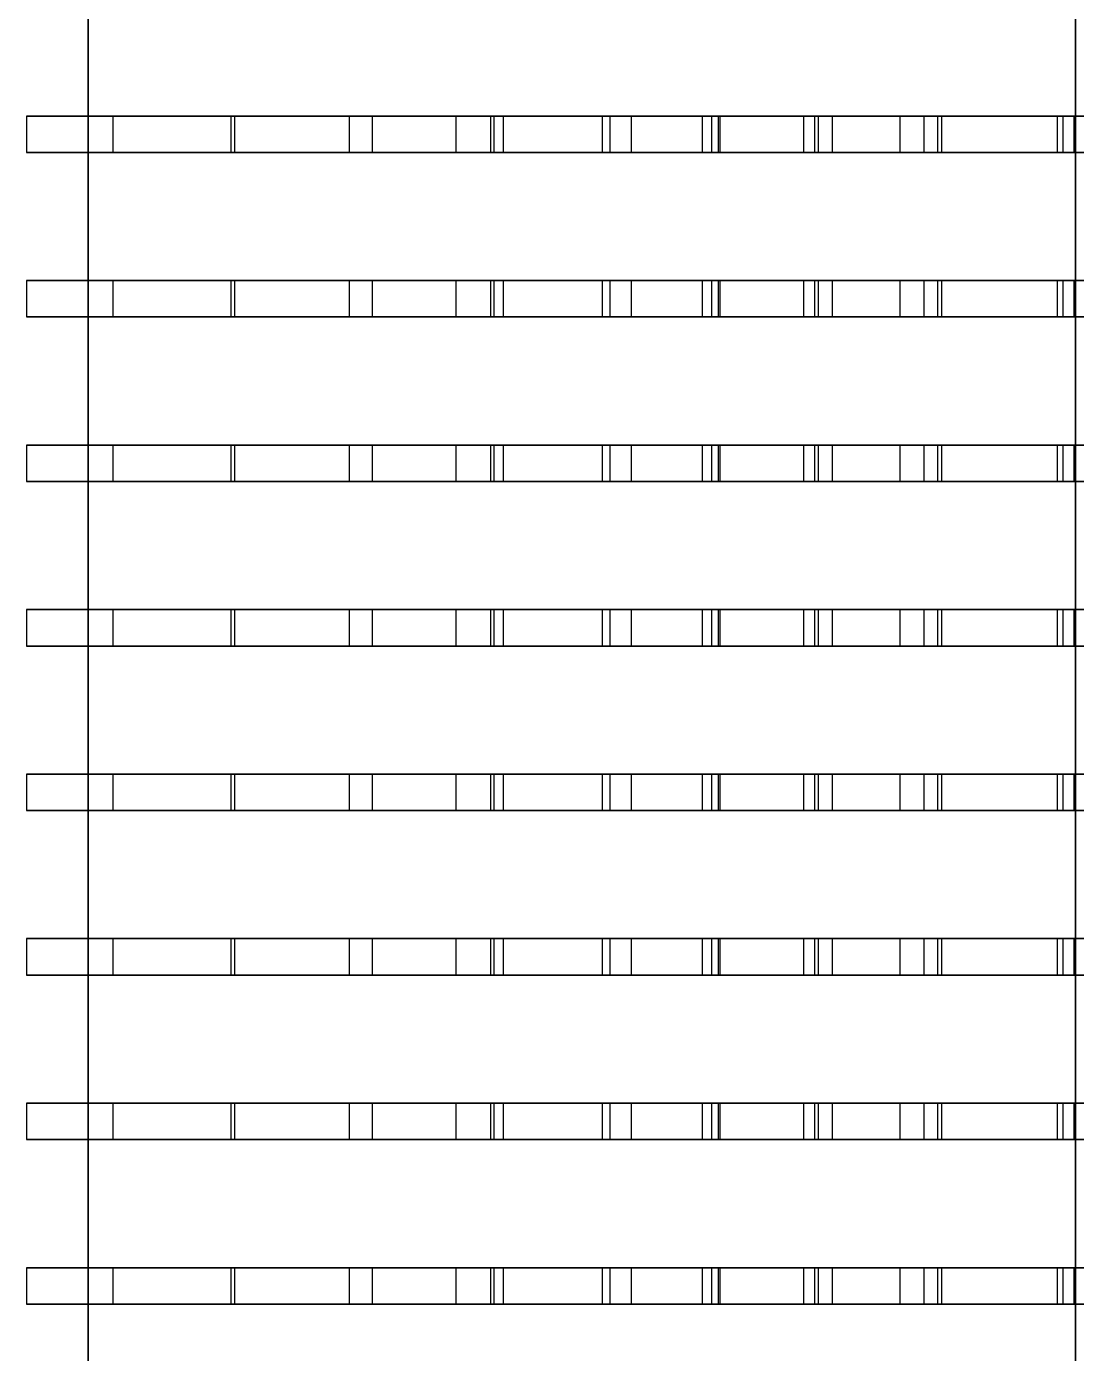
# Model space of a CAD drawing. Header units: inches. Extents: x -140 to 530, y -422 to 58.
# Drawn here: x -140.2 to -38.1, y -189 to -60 of the extents above; entities that cross this region are included whole.
import ezdxf

# ---------------------------------------------------------------- set-up
doc = ezdxf.new("R2010")
doc.units = ezdxf.units.IN
doc.header["$MEASUREMENT"] = 0
doc.layers.add('n1', color=9, linetype='CONTINUOUS')
doc.layers.add('RT1', color=7, linetype='CONTINUOUS')

msp = doc.modelspace()

# ---------------------------------------------------------------- linework, layer by layer
at = {"layer": 'n1'}
for points in [[(-38.25, 57.57), (-38.25, -422.43), (-134.25, -422.43), (-134.25, 57.57)], [(-134.25, -422.43, 96), (-134.25, 57.57, 96), (-134.25, 57.57), (-134.25, -422.43)], [(-38.25, -422.43, 114), (-38.25, 57.57, 114), (-134.25, 57.57, 114), (-134.25, -422.43, 114)], [(-134.25, 57.57, 18), (-134.25, -422.43, 18), (-134.25, -422.43, 114), (-134.25, 57.57, 114)], [(-38.25, 57.57, 96), (-38.25, -422.43, 96), (-38.25, -422.43), (-38.25, 57.57)], [(-38.25, -422.43, 18), (-38.25, 57.57, 18), (-38.25, 57.57, 114), (-38.25, -422.43, 114)]]:
    msp.add_3dface(points, dxfattribs=at)
at = {"layer": 'RT1'}
for points in [[(-140.25, -72.21, 118), (81.74, -72.21, 191.98), (81.74, -68.67, 191.98), (-140.25, -68.67, 118)], [(-140.25, -68.67, 118), (81.74, -68.67, 191.98), (82.2, -68.67, 190.59), (-139.79, -68.67, 116.62)], [(-134.25, -72.21, 114.04), (-134.25, -72.21, 120), (-134.25, -68.67, 120), (-134.25, -68.67, 114.04)], [(-134.25, -68.67, 114.04), (-134.25, -68.67, 120), (-132.79, -68.67, 120), (-132.79, -68.67, 114.04)], [(-134.21, -68.67, 114), (-38.35, -68.67, 114), (-38.35, -72.21, 114), (-134.21, -72.21, 114)], [(-134.21, -68.67, 114), (-134.21, -68.67, 115.46), (-38.35, -68.67, 115.46), (-38.35, -68.67, 114)], [(-131.85, -68.67, 120.8), (-120.34, -68.67, 115.37), (-120.96, -68.67, 114.05), (-132.47, -68.67, 119.48)], [(-131.85, -72.21, 120.8), (-120.34, -72.21, 115.37), (-120.34, -68.67, 115.37), (-131.85, -68.67, 120.8)], [(-120.04, -72.21, 114.94), (-108.84, -72.21, 128.47), (-108.84, -68.67, 128.47), (-120.04, -68.67, 114.94)], [(-120.04, -68.67, 114.94), (-108.84, -68.67, 128.47), (-107.72, -68.67, 127.54), (-118.92, -68.67, 114.01)], [(-106.64, -68.67, 129.2), (-95.1, -68.67, 114.92), (-96.24, -68.67, 114), (-107.78, -68.67, 128.28)], [(-106.64, -72.21, 129.2), (-95.1, -72.21, 114.92), (-95.1, -68.67, 114.92), (-106.64, -68.67, 129.2)], [(-98.5, -72.21, 131.94), (-38.37, -72.21, 131.94), (-38.37, -68.67, 131.94), (-98.5, -68.67, 131.94)], [(-98.5, -68.67, 131.94), (-38.37, -68.67, 131.94), (-38.37, -68.67, 130.48), (-98.5, -68.67, 130.48)], [(-94.8, -72.21, 114.76), (-84.23, -72.21, 131.94), (-84.23, -68.67, 131.94), (-94.8, -68.67, 114.76)], [(-94.8, -68.67, 114.76), (-84.23, -68.67, 131.94), (-82.99, -68.67, 131.17), (-93.56, -68.67, 114)], [(-93.87, -68.67, 132), (257.37, -68.67, 132), (257.37, -72.21, 132), (-93.87, -72.21, 132)], [(-93.87, -68.67, 132), (-93.87, -68.67, 133.46), (257.37, -68.67, 133.46), (257.37, -68.67, 132)], [(-83.54, -72.21, 133.15), (-74.5, -72.21, 139.96), (-74.5, -68.67, 139.96), (-83.54, -68.67, 133.15)], [(-83.54, -68.67, 133.15), (-74.5, -68.67, 139.96), (-73.62, -68.67, 138.8), (-82.67, -68.67, 131.99)], [(-81.44, -68.67, 131.96), (-73.62, -68.67, 114.6), (-74.94, -68.67, 114), (-82.77, -68.67, 131.36)], [(-81.44, -72.21, 131.96), (-73.62, -72.21, 114.6), (-73.62, -68.67, 114.6), (-81.44, -68.67, 131.96)], [(-72.84, -68.67, 140.46), (-63.6, -68.67, 133.14), (-64.51, -68.67, 132), (-73.75, -68.67, 139.32)], [(-73, -72.21, 114.62), (-64.67, -72.21, 131.96), (-64.67, -68.67, 131.96), (-73, -68.67, 114.62)], [(-73, -68.67, 114.62), (-64.67, -68.67, 131.96), (-63.35, -68.67, 131.33), (-71.69, -68.67, 113.99)], [(-72.84, -72.21, 140.46), (-63.6, -72.21, 133.14), (-63.6, -68.67, 133.14), (-72.84, -68.67, 140.46)], [(-63.27, -72.21, 132.74), (-55.29, -72.21, 146.32), (-55.29, -68.67, 146.32), (-63.27, -68.67, 132.74)], [(-63.27, -68.67, 132.74), (-55.29, -68.67, 146.32), (-54.03, -68.67, 145.58), (-62.02, -68.67, 132)], [(-61.91, -68.67, 131.96), (-51.64, -68.67, 114.75), (-52.89, -68.67, 114), (-63.16, -68.67, 131.21)], [(-61.91, -72.21, 131.96), (-51.64, -72.21, 114.75), (-51.64, -68.67, 114.75), (-61.91, -68.67, 131.96)], [(-52.98, -68.67, 147.08), (-39.99, -68.67, 132.99), (-41.06, -68.67, 132), (-54.05, -68.67, 146.09)], [(-52.98, -72.21, 147.08), (-39.99, -72.21, 132.99), (-39.99, -68.67, 132.99), (-52.98, -68.67, 147.08)], [(-51.29, -72.21, 114.9), (-39.44, -72.21, 129.91), (-39.44, -68.67, 129.91), (-51.29, -68.67, 114.9)], [(-51.29, -68.67, 114.9), (-39.44, -68.67, 129.91), (-38.3, -68.67, 129.01), (-50.15, -68.67, 114)], [(-38.31, -68.67, 114.04), (-39.77, -68.67, 114.04), (-39.77, -68.67, 133.42), (-38.31, -68.67, 133.42)], [(-38.31, -68.67, 114.04), (-38.31, -68.67, 133.42), (-38.31, -72.21, 133.42), (-38.31, -72.21, 114.04)], [(-140.25, -72.21, 118), (-139.79, -72.21, 116.62), (82.2, -72.21, 190.59), (81.74, -72.21, 191.98)], [(-134.25, -72.21, 114.04), (-132.79, -72.21, 114.04), (-132.79, -72.21, 120), (-134.25, -72.21, 120)], [(-134.21, -72.21, 114), (-38.35, -72.21, 114), (-38.35, -72.21, 115.46), (-134.21, -72.21, 115.46)], [(-131.85, -72.21, 120.8), (-132.47, -72.21, 119.48), (-120.96, -72.21, 114.05), (-120.34, -72.21, 115.37)], [(-120.04, -72.21, 114.94), (-118.92, -72.21, 114.01), (-107.72, -72.21, 127.54), (-108.84, -72.21, 128.47)], [(-106.64, -72.21, 129.2), (-107.78, -72.21, 128.28), (-96.24, -72.21, 114), (-95.1, -72.21, 114.92)], [(-98.5, -72.21, 131.94), (-98.5, -72.21, 130.48), (-38.37, -72.21, 130.48), (-38.37, -72.21, 131.94)], [(-94.8, -72.21, 114.76), (-93.56, -72.21, 114), (-82.99, -72.21, 131.17), (-84.23, -72.21, 131.94)], [(-93.87, -72.21, 132), (257.37, -72.21, 132), (257.37, -72.21, 133.46), (-93.87, -72.21, 133.46)], [(-83.54, -72.21, 133.15), (-82.67, -72.21, 131.99), (-73.62, -72.21, 138.8), (-74.5, -72.21, 139.96)], [(-81.44, -72.21, 131.96), (-82.77, -72.21, 131.36), (-74.94, -72.21, 114), (-73.62, -72.21, 114.6)], [(-72.84, -72.21, 140.46), (-73.75, -72.21, 139.32), (-64.51, -72.21, 132), (-63.6, -72.21, 133.14)], [(-73, -72.21, 114.62), (-71.69, -72.21, 113.99), (-63.35, -72.21, 131.33), (-64.67, -72.21, 131.96)], [(-63.27, -72.21, 132.74), (-62.02, -72.21, 132), (-54.03, -72.21, 145.58), (-55.29, -72.21, 146.32)], [(-61.91, -72.21, 131.96), (-63.16, -72.21, 131.21), (-52.89, -72.21, 114), (-51.64, -72.21, 114.75)], [(-52.98, -72.21, 147.08), (-54.05, -72.21, 146.09), (-41.06, -72.21, 132), (-39.99, -72.21, 132.99)], [(-51.29, -72.21, 114.9), (-50.15, -72.21, 114), (-38.3, -72.21, 129.01), (-39.44, -72.21, 129.91)], [(-38.31, -72.21, 114.04), (-38.31, -72.21, 133.42), (-39.77, -72.21, 133.42), (-39.77, -72.21, 114.04)], [(-140.25, -88.21, 118), (81.74, -88.21, 191.98), (81.74, -84.67, 191.98), (-140.25, -84.67, 118)], [(-140.25, -84.67, 118), (81.74, -84.67, 191.98), (82.2, -84.67, 190.59), (-139.79, -84.67, 116.62)], [(-134.25, -88.21, 114.04), (-134.25, -88.21, 120), (-134.25, -84.67, 120), (-134.25, -84.67, 114.04)], [(-134.25, -84.67, 114.04), (-134.25, -84.67, 120), (-132.79, -84.67, 120), (-132.79, -84.67, 114.04)], [(-134.21, -84.67, 114), (-38.35, -84.67, 114), (-38.35, -88.21, 114), (-134.21, -88.21, 114)], [(-134.21, -84.67, 114), (-134.21, -84.67, 115.46), (-38.35, -84.67, 115.46), (-38.35, -84.67, 114)], [(-131.85, -84.67, 120.8), (-120.34, -84.67, 115.37), (-120.96, -84.67, 114.05), (-132.47, -84.67, 119.48)], [(-131.85, -88.21, 120.8), (-120.34, -88.21, 115.37), (-120.34, -84.67, 115.37), (-131.85, -84.67, 120.8)], [(-120.04, -88.21, 114.94), (-108.84, -88.21, 128.47), (-108.84, -84.67, 128.47), (-120.04, -84.67, 114.94)], [(-120.04, -84.67, 114.94), (-108.84, -84.67, 128.47), (-107.72, -84.67, 127.54), (-118.92, -84.67, 114.01)], [(-106.64, -84.67, 129.2), (-95.1, -84.67, 114.92), (-96.24, -84.67, 114), (-107.78, -84.67, 128.28)], [(-106.64, -88.21, 129.2), (-95.1, -88.21, 114.92), (-95.1, -84.67, 114.92), (-106.64, -84.67, 129.2)], [(-98.5, -88.21, 131.94), (-38.37, -88.21, 131.94), (-38.37, -84.67, 131.94), (-98.5, -84.67, 131.94)], [(-98.5, -84.67, 131.94), (-38.37, -84.67, 131.94), (-38.37, -84.67, 130.48), (-98.5, -84.67, 130.48)], [(-94.8, -88.21, 114.76), (-84.23, -88.21, 131.94), (-84.23, -84.67, 131.94), (-94.8, -84.67, 114.76)], [(-94.8, -84.67, 114.76), (-84.23, -84.67, 131.94), (-82.99, -84.67, 131.17), (-93.56, -84.67, 114)], [(-93.87, -84.67, 132), (257.37, -84.67, 132), (257.37, -88.21, 132), (-93.87, -88.21, 132)], [(-93.87, -84.67, 132), (-93.87, -84.67, 133.46), (257.37, -84.67, 133.46), (257.37, -84.67, 132)], [(-83.54, -88.21, 133.15), (-74.5, -88.21, 139.96), (-74.5, -84.67, 139.96), (-83.54, -84.67, 133.15)], [(-83.54, -84.67, 133.15), (-74.5, -84.67, 139.96), (-73.62, -84.67, 138.8), (-82.67, -84.67, 131.99)], [(-81.44, -84.67, 131.96), (-73.62, -84.67, 114.6), (-74.94, -84.67, 114), (-82.77, -84.67, 131.36)], [(-81.44, -88.21, 131.96), (-73.62, -88.21, 114.6), (-73.62, -84.67, 114.6), (-81.44, -84.67, 131.96)], [(-72.84, -84.67, 140.46), (-63.6, -84.67, 133.14), (-64.51, -84.67, 132), (-73.75, -84.67, 139.32)], [(-73, -88.21, 114.62), (-64.67, -88.21, 131.96), (-64.67, -84.67, 131.96), (-73, -84.67, 114.62)], [(-73, -84.67, 114.62), (-64.67, -84.67, 131.96), (-63.35, -84.67, 131.33), (-71.69, -84.67, 113.99)], [(-72.84, -88.21, 140.46), (-63.6, -88.21, 133.14), (-63.6, -84.67, 133.14), (-72.84, -84.67, 140.46)], [(-63.27, -88.21, 132.74), (-55.29, -88.21, 146.32), (-55.29, -84.67, 146.32), (-63.27, -84.67, 132.74)], [(-63.27, -84.67, 132.74), (-55.29, -84.67, 146.32), (-54.03, -84.67, 145.58), (-62.02, -84.67, 132)], [(-61.91, -84.67, 131.96), (-51.64, -84.67, 114.75), (-52.89, -84.67, 114), (-63.16, -84.67, 131.21)], [(-61.91, -88.21, 131.96), (-51.64, -88.21, 114.75), (-51.64, -84.67, 114.75), (-61.91, -84.67, 131.96)], [(-52.98, -84.67, 147.08), (-39.99, -84.67, 132.99), (-41.06, -84.67, 132), (-54.05, -84.67, 146.09)], [(-52.98, -88.21, 147.08), (-39.99, -88.21, 132.99), (-39.99, -84.67, 132.99), (-52.98, -84.67, 147.08)], [(-51.29, -88.21, 114.9), (-39.44, -88.21, 129.91), (-39.44, -84.67, 129.91), (-51.29, -84.67, 114.9)], [(-51.29, -84.67, 114.9), (-39.44, -84.67, 129.91), (-38.3, -84.67, 129.01), (-50.15, -84.67, 114)], [(-38.31, -84.67, 114.04), (-39.77, -84.67, 114.04), (-39.77, -84.67, 133.42), (-38.31, -84.67, 133.42)], [(-38.31, -84.67, 114.04), (-38.31, -84.67, 133.42), (-38.31, -88.21, 133.42), (-38.31, -88.21, 114.04)], [(-140.25, -88.21, 118), (-139.79, -88.21, 116.62), (82.2, -88.21, 190.59), (81.74, -88.21, 191.98)], [(-134.25, -88.21, 114.04), (-132.79, -88.21, 114.04), (-132.79, -88.21, 120), (-134.25, -88.21, 120)], [(-134.21, -88.21, 114), (-38.35, -88.21, 114), (-38.35, -88.21, 115.46), (-134.21, -88.21, 115.46)], [(-131.85, -88.21, 120.8), (-132.47, -88.21, 119.48), (-120.96, -88.21, 114.05), (-120.34, -88.21, 115.37)], [(-120.04, -88.21, 114.94), (-118.92, -88.21, 114.01), (-107.72, -88.21, 127.54), (-108.84, -88.21, 128.47)], [(-106.64, -88.21, 129.2), (-107.78, -88.21, 128.28), (-96.24, -88.21, 114), (-95.1, -88.21, 114.92)], [(-98.5, -88.21, 131.94), (-98.5, -88.21, 130.48), (-38.37, -88.21, 130.48), (-38.37, -88.21, 131.94)], [(-94.8, -88.21, 114.76), (-93.56, -88.21, 114), (-82.99, -88.21, 131.17), (-84.23, -88.21, 131.94)], [(-93.87, -88.21, 132), (257.37, -88.21, 132), (257.37, -88.21, 133.46), (-93.87, -88.21, 133.46)], [(-83.54, -88.21, 133.15), (-82.67, -88.21, 131.99), (-73.62, -88.21, 138.8), (-74.5, -88.21, 139.96)], [(-81.44, -88.21, 131.96), (-82.77, -88.21, 131.36), (-74.94, -88.21, 114), (-73.62, -88.21, 114.6)], [(-72.84, -88.21, 140.46), (-73.75, -88.21, 139.32), (-64.51, -88.21, 132), (-63.6, -88.21, 133.14)], [(-73, -88.21, 114.62), (-71.69, -88.21, 113.99), (-63.35, -88.21, 131.33), (-64.67, -88.21, 131.96)], [(-63.27, -88.21, 132.74), (-62.02, -88.21, 132), (-54.03, -88.21, 145.58), (-55.29, -88.21, 146.32)], [(-61.91, -88.21, 131.96), (-63.16, -88.21, 131.21), (-52.89, -88.21, 114), (-51.64, -88.21, 114.75)], [(-52.98, -88.21, 147.08), (-54.05, -88.21, 146.09), (-41.06, -88.21, 132), (-39.99, -88.21, 132.99)], [(-51.29, -88.21, 114.9), (-50.15, -88.21, 114), (-38.3, -88.21, 129.01), (-39.44, -88.21, 129.91)], [(-38.31, -88.21, 114.04), (-38.31, -88.21, 133.42), (-39.77, -88.21, 133.42), (-39.77, -88.21, 114.04)], [(-140.25, -104.21, 118), (81.74, -104.21, 191.98), (81.74, -100.67, 191.98), (-140.25, -100.67, 118)], [(-140.25, -100.67, 118), (81.74, -100.67, 191.98), (82.2, -100.67, 190.59), (-139.79, -100.67, 116.62)], [(-134.25, -104.21, 114.04), (-134.25, -104.21, 120), (-134.25, -100.67, 120), (-134.25, -100.67, 114.04)], [(-134.25, -100.67, 114.04), (-134.25, -100.67, 120), (-132.79, -100.67, 120), (-132.79, -100.67, 114.04)], [(-134.21, -100.67, 114), (-38.35, -100.67, 114), (-38.35, -104.21, 114), (-134.21, -104.21, 114)], [(-134.21, -100.67, 114), (-134.21, -100.67, 115.46), (-38.35, -100.67, 115.46), (-38.35, -100.67, 114)], [(-131.85, -100.67, 120.8), (-120.34, -100.67, 115.37), (-120.96, -100.67, 114.05), (-132.47, -100.67, 119.48)], [(-131.85, -104.21, 120.8), (-120.34, -104.21, 115.37), (-120.34, -100.67, 115.37), (-131.85, -100.67, 120.8)], [(-120.04, -104.21, 114.94), (-108.84, -104.21, 128.47), (-108.84, -100.67, 128.47), (-120.04, -100.67, 114.94)], [(-120.04, -100.67, 114.94), (-108.84, -100.67, 128.47), (-107.72, -100.67, 127.54), (-118.92, -100.67, 114.01)], [(-106.64, -100.67, 129.2), (-95.1, -100.67, 114.92), (-96.24, -100.67, 114), (-107.78, -100.67, 128.28)], [(-106.64, -104.21, 129.2), (-95.1, -104.21, 114.92), (-95.1, -100.67, 114.92), (-106.64, -100.67, 129.2)], [(-98.5, -104.21, 131.94), (-38.37, -104.21, 131.94), (-38.37, -100.67, 131.94), (-98.5, -100.67, 131.94)], [(-98.5, -100.67, 131.94), (-38.37, -100.67, 131.94), (-38.37, -100.67, 130.48), (-98.5, -100.67, 130.48)], [(-94.8, -104.21, 114.76), (-84.23, -104.21, 131.94), (-84.23, -100.67, 131.94), (-94.8, -100.67, 114.76)], [(-94.8, -100.67, 114.76), (-84.23, -100.67, 131.94), (-82.99, -100.67, 131.17), (-93.56, -100.67, 114)], [(-93.87, -100.67, 132), (257.37, -100.67, 132), (257.37, -104.21, 132), (-93.87, -104.21, 132)], [(-93.87, -100.67, 132), (-93.87, -100.67, 133.46), (257.37, -100.67, 133.46), (257.37, -100.67, 132)], [(-83.54, -104.21, 133.15), (-74.5, -104.21, 139.96), (-74.5, -100.67, 139.96), (-83.54, -100.67, 133.15)], [(-83.54, -100.67, 133.15), (-74.5, -100.67, 139.96), (-73.62, -100.67, 138.8), (-82.67, -100.67, 131.99)], [(-81.44, -100.67, 131.96), (-73.62, -100.67, 114.6), (-74.94, -100.67, 114), (-82.77, -100.67, 131.36)], [(-81.44, -104.21, 131.96), (-73.62, -104.21, 114.6), (-73.62, -100.67, 114.6), (-81.44, -100.67, 131.96)], [(-72.84, -100.67, 140.46), (-63.6, -100.67, 133.14), (-64.51, -100.67, 132), (-73.75, -100.67, 139.32)], [(-73, -104.21, 114.62), (-64.67, -104.21, 131.96), (-64.67, -100.67, 131.96), (-73, -100.67, 114.62)], [(-73, -100.67, 114.62), (-64.67, -100.67, 131.96), (-63.35, -100.67, 131.33), (-71.69, -100.67, 113.99)], [(-72.84, -104.21, 140.46), (-63.6, -104.21, 133.14), (-63.6, -100.67, 133.14), (-72.84, -100.67, 140.46)], [(-63.27, -104.21, 132.74), (-55.29, -104.21, 146.32), (-55.29, -100.67, 146.32), (-63.27, -100.67, 132.74)], [(-63.27, -100.67, 132.74), (-55.29, -100.67, 146.32), (-54.03, -100.67, 145.58), (-62.02, -100.67, 132)], [(-61.91, -100.67, 131.96), (-51.64, -100.67, 114.75), (-52.89, -100.67, 114), (-63.16, -100.67, 131.21)], [(-61.91, -104.21, 131.96), (-51.64, -104.21, 114.75), (-51.64, -100.67, 114.75), (-61.91, -100.67, 131.96)], [(-52.98, -100.67, 147.08), (-39.99, -100.67, 132.99), (-41.06, -100.67, 132), (-54.05, -100.67, 146.09)], [(-52.98, -104.21, 147.08), (-39.99, -104.21, 132.99), (-39.99, -100.67, 132.99), (-52.98, -100.67, 147.08)], [(-51.29, -104.21, 114.9), (-39.44, -104.21, 129.91), (-39.44, -100.67, 129.91), (-51.29, -100.67, 114.9)], [(-51.29, -100.67, 114.9), (-39.44, -100.67, 129.91), (-38.3, -100.67, 129.01), (-50.15, -100.67, 114)], [(-38.31, -100.67, 114.04), (-39.77, -100.67, 114.04), (-39.77, -100.67, 133.42), (-38.31, -100.67, 133.42)], [(-38.31, -100.67, 114.04), (-38.31, -100.67, 133.42), (-38.31, -104.21, 133.42), (-38.31, -104.21, 114.04)], [(-140.25, -104.21, 118), (-139.79, -104.21, 116.62), (82.2, -104.21, 190.59), (81.74, -104.21, 191.98)], [(-134.25, -104.21, 114.04), (-132.79, -104.21, 114.04), (-132.79, -104.21, 120), (-134.25, -104.21, 120)], [(-134.21, -104.21, 114), (-38.35, -104.21, 114), (-38.35, -104.21, 115.46), (-134.21, -104.21, 115.46)], [(-131.85, -104.21, 120.8), (-132.47, -104.21, 119.48), (-120.96, -104.21, 114.05), (-120.34, -104.21, 115.37)], [(-120.04, -104.21, 114.94), (-118.92, -104.21, 114.01), (-107.72, -104.21, 127.54), (-108.84, -104.21, 128.47)], [(-106.64, -104.21, 129.2), (-107.78, -104.21, 128.28), (-96.24, -104.21, 114), (-95.1, -104.21, 114.92)], [(-98.5, -104.21, 131.94), (-98.5, -104.21, 130.48), (-38.37, -104.21, 130.48), (-38.37, -104.21, 131.94)], [(-94.8, -104.21, 114.76), (-93.56, -104.21, 114), (-82.99, -104.21, 131.17), (-84.23, -104.21, 131.94)], [(-93.87, -104.21, 132), (257.37, -104.21, 132), (257.37, -104.21, 133.46), (-93.87, -104.21, 133.46)], [(-83.54, -104.21, 133.15), (-82.67, -104.21, 131.99), (-73.62, -104.21, 138.8), (-74.5, -104.21, 139.96)], [(-81.44, -104.21, 131.96), (-82.77, -104.21, 131.36), (-74.94, -104.21, 114), (-73.62, -104.21, 114.6)], [(-72.84, -104.21, 140.46), (-73.75, -104.21, 139.32), (-64.51, -104.21, 132), (-63.6, -104.21, 133.14)], [(-73, -104.21, 114.62), (-71.69, -104.21, 113.99), (-63.35, -104.21, 131.33), (-64.67, -104.21, 131.96)], [(-63.27, -104.21, 132.74), (-62.02, -104.21, 132), (-54.03, -104.21, 145.58), (-55.29, -104.21, 146.32)], [(-61.91, -104.21, 131.96), (-63.16, -104.21, 131.21), (-52.89, -104.21, 114), (-51.64, -104.21, 114.75)], [(-52.98, -104.21, 147.08), (-54.05, -104.21, 146.09), (-41.06, -104.21, 132), (-39.99, -104.21, 132.99)], [(-51.29, -104.21, 114.9), (-50.15, -104.21, 114), (-38.3, -104.21, 129.01), (-39.44, -104.21, 129.91)], [(-38.31, -104.21, 114.04), (-38.31, -104.21, 133.42), (-39.77, -104.21, 133.42), (-39.77, -104.21, 114.04)], [(-140.25, -120.21, 118), (81.74, -120.21, 191.98), (81.74, -116.67, 191.98), (-140.25, -116.67, 118)], [(-140.25, -116.67, 118), (81.74, -116.67, 191.98), (82.2, -116.67, 190.59), (-139.79, -116.67, 116.62)], [(-134.25, -120.21, 114.04), (-134.25, -120.21, 120), (-134.25, -116.67, 120), (-134.25, -116.67, 114.04)], [(-134.25, -116.67, 114.04), (-134.25, -116.67, 120), (-132.79, -116.67, 120), (-132.79, -116.67, 114.04)], [(-134.21, -116.67, 114), (-38.35, -116.67, 114), (-38.35, -120.21, 114), (-134.21, -120.21, 114)], [(-134.21, -116.67, 114), (-134.21, -116.67, 115.46), (-38.35, -116.67, 115.46), (-38.35, -116.67, 114)], [(-131.85, -116.67, 120.8), (-120.34, -116.67, 115.37), (-120.96, -116.67, 114.05), (-132.47, -116.67, 119.48)], [(-131.85, -120.21, 120.8), (-120.34, -120.21, 115.37), (-120.34, -116.67, 115.37), (-131.85, -116.67, 120.8)], [(-120.04, -120.21, 114.94), (-108.84, -120.21, 128.47), (-108.84, -116.67, 128.47), (-120.04, -116.67, 114.94)], [(-120.04, -116.67, 114.94), (-108.84, -116.67, 128.47), (-107.72, -116.67, 127.54), (-118.92, -116.67, 114.01)], [(-106.64, -116.67, 129.2), (-95.1, -116.67, 114.92), (-96.24, -116.67, 114), (-107.78, -116.67, 128.28)], [(-106.64, -120.21, 129.2), (-95.1, -120.21, 114.92), (-95.1, -116.67, 114.92), (-106.64, -116.67, 129.2)], [(-98.5, -120.21, 131.94), (-38.37, -120.21, 131.94), (-38.37, -116.67, 131.94), (-98.5, -116.67, 131.94)], [(-98.5, -116.67, 131.94), (-38.37, -116.67, 131.94), (-38.37, -116.67, 130.48), (-98.5, -116.67, 130.48)], [(-94.8, -120.21, 114.76), (-84.23, -120.21, 131.94), (-84.23, -116.67, 131.94), (-94.8, -116.67, 114.76)], [(-94.8, -116.67, 114.76), (-84.23, -116.67, 131.94), (-82.99, -116.67, 131.17), (-93.56, -116.67, 114)], [(-93.87, -116.67, 132), (257.37, -116.67, 132), (257.37, -120.21, 132), (-93.87, -120.21, 132)], [(-93.87, -116.67, 132), (-93.87, -116.67, 133.46), (257.37, -116.67, 133.46), (257.37, -116.67, 132)], [(-83.54, -120.21, 133.15), (-74.5, -120.21, 139.96), (-74.5, -116.67, 139.96), (-83.54, -116.67, 133.15)], [(-83.54, -116.67, 133.15), (-74.5, -116.67, 139.96), (-73.62, -116.67, 138.8), (-82.67, -116.67, 131.99)], [(-81.44, -116.67, 131.96), (-73.62, -116.67, 114.6), (-74.94, -116.67, 114), (-82.77, -116.67, 131.36)], [(-81.44, -120.21, 131.96), (-73.62, -120.21, 114.6), (-73.62, -116.67, 114.6), (-81.44, -116.67, 131.96)], [(-72.84, -116.67, 140.46), (-63.6, -116.67, 133.14), (-64.51, -116.67, 132), (-73.75, -116.67, 139.32)], [(-73, -120.21, 114.62), (-64.67, -120.21, 131.96), (-64.67, -116.67, 131.96), (-73, -116.67, 114.62)], [(-73, -116.67, 114.62), (-64.67, -116.67, 131.96), (-63.35, -116.67, 131.33), (-71.69, -116.67, 113.99)], [(-72.84, -120.21, 140.46), (-63.6, -120.21, 133.14), (-63.6, -116.67, 133.14), (-72.84, -116.67, 140.46)], [(-63.27, -120.21, 132.74), (-55.29, -120.21, 146.32), (-55.29, -116.67, 146.32), (-63.27, -116.67, 132.74)], [(-63.27, -116.67, 132.74), (-55.29, -116.67, 146.32), (-54.03, -116.67, 145.58), (-62.02, -116.67, 132)], [(-61.91, -116.67, 131.96), (-51.64, -116.67, 114.75), (-52.89, -116.67, 114), (-63.16, -116.67, 131.21)], [(-61.91, -120.21, 131.96), (-51.64, -120.21, 114.75), (-51.64, -116.67, 114.75), (-61.91, -116.67, 131.96)], [(-52.98, -116.67, 147.08), (-39.99, -116.67, 132.99), (-41.06, -116.67, 132), (-54.05, -116.67, 146.09)], [(-52.98, -120.21, 147.08), (-39.99, -120.21, 132.99), (-39.99, -116.67, 132.99), (-52.98, -116.67, 147.08)], [(-51.29, -120.21, 114.9), (-39.44, -120.21, 129.91), (-39.44, -116.67, 129.91), (-51.29, -116.67, 114.9)], [(-51.29, -116.67, 114.9), (-39.44, -116.67, 129.91), (-38.3, -116.67, 129.01), (-50.15, -116.67, 114)], [(-38.31, -116.67, 114.04), (-39.77, -116.67, 114.04), (-39.77, -116.67, 133.42), (-38.31, -116.67, 133.42)], [(-38.31, -116.67, 114.04), (-38.31, -116.67, 133.42), (-38.31, -120.21, 133.42), (-38.31, -120.21, 114.04)], [(-140.25, -120.21, 118), (-139.79, -120.21, 116.62), (82.2, -120.21, 190.59), (81.74, -120.21, 191.98)], [(-134.25, -120.21, 114.04), (-132.79, -120.21, 114.04), (-132.79, -120.21, 120), (-134.25, -120.21, 120)], [(-134.21, -120.21, 114), (-38.35, -120.21, 114), (-38.35, -120.21, 115.46), (-134.21, -120.21, 115.46)], [(-131.85, -120.21, 120.8), (-132.47, -120.21, 119.48), (-120.96, -120.21, 114.05), (-120.34, -120.21, 115.37)], [(-120.04, -120.21, 114.94), (-118.92, -120.21, 114.01), (-107.72, -120.21, 127.54), (-108.84, -120.21, 128.47)], [(-106.64, -120.21, 129.2), (-107.78, -120.21, 128.28), (-96.24, -120.21, 114), (-95.1, -120.21, 114.92)], [(-98.5, -120.21, 131.94), (-98.5, -120.21, 130.48), (-38.37, -120.21, 130.48), (-38.37, -120.21, 131.94)], [(-94.8, -120.21, 114.76), (-93.56, -120.21, 114), (-82.99, -120.21, 131.17), (-84.23, -120.21, 131.94)], [(-93.87, -120.21, 132), (257.37, -120.21, 132), (257.37, -120.21, 133.46), (-93.87, -120.21, 133.46)], [(-83.54, -120.21, 133.15), (-82.67, -120.21, 131.99), (-73.62, -120.21, 138.8), (-74.5, -120.21, 139.96)], [(-81.44, -120.21, 131.96), (-82.77, -120.21, 131.36), (-74.94, -120.21, 114), (-73.62, -120.21, 114.6)], [(-72.84, -120.21, 140.46), (-73.75, -120.21, 139.32), (-64.51, -120.21, 132), (-63.6, -120.21, 133.14)], [(-73, -120.21, 114.62), (-71.69, -120.21, 113.99), (-63.35, -120.21, 131.33), (-64.67, -120.21, 131.96)], [(-63.27, -120.21, 132.74), (-62.02, -120.21, 132), (-54.03, -120.21, 145.58), (-55.29, -120.21, 146.32)], [(-61.91, -120.21, 131.96), (-63.16, -120.21, 131.21), (-52.89, -120.21, 114), (-51.64, -120.21, 114.75)], [(-52.98, -120.21, 147.08), (-54.05, -120.21, 146.09), (-41.06, -120.21, 132), (-39.99, -120.21, 132.99)], [(-51.29, -120.21, 114.9), (-50.15, -120.21, 114), (-38.3, -120.21, 129.01), (-39.44, -120.21, 129.91)], [(-38.31, -120.21, 114.04), (-38.31, -120.21, 133.42), (-39.77, -120.21, 133.42), (-39.77, -120.21, 114.04)], [(-140.25, -136.21, 118), (81.74, -136.21, 191.98), (81.74, -132.67, 191.98), (-140.25, -132.67, 118)], [(-140.25, -132.67, 118), (81.74, -132.67, 191.98), (82.2, -132.67, 190.59), (-139.79, -132.67, 116.62)], [(-134.25, -136.21, 114.04), (-134.25, -136.21, 120), (-134.25, -132.67, 120), (-134.25, -132.67, 114.04)], [(-134.25, -132.67, 114.04), (-134.25, -132.67, 120), (-132.79, -132.67, 120), (-132.79, -132.67, 114.04)], [(-134.21, -132.67, 114), (-38.35, -132.67, 114), (-38.35, -136.21, 114), (-134.21, -136.21, 114)], [(-134.21, -132.67, 114), (-134.21, -132.67, 115.46), (-38.35, -132.67, 115.46), (-38.35, -132.67, 114)], [(-131.85, -132.67, 120.8), (-120.34, -132.67, 115.37), (-120.96, -132.67, 114.05), (-132.47, -132.67, 119.48)], [(-131.85, -136.21, 120.8), (-120.34, -136.21, 115.37), (-120.34, -132.67, 115.37), (-131.85, -132.67, 120.8)], [(-120.04, -136.21, 114.94), (-108.84, -136.21, 128.47), (-108.84, -132.67, 128.47), (-120.04, -132.67, 114.94)], [(-120.04, -132.67, 114.94), (-108.84, -132.67, 128.47), (-107.72, -132.67, 127.54), (-118.92, -132.67, 114.01)], [(-106.64, -132.67, 129.2), (-95.1, -132.67, 114.92), (-96.24, -132.67, 114), (-107.78, -132.67, 128.28)], [(-106.64, -136.21, 129.2), (-95.1, -136.21, 114.92), (-95.1, -132.67, 114.92), (-106.64, -132.67, 129.2)], [(-98.5, -136.21, 131.94), (-38.37, -136.21, 131.94), (-38.37, -132.67, 131.94), (-98.5, -132.67, 131.94)], [(-98.5, -132.67, 131.94), (-38.37, -132.67, 131.94), (-38.37, -132.67, 130.48), (-98.5, -132.67, 130.48)], [(-94.8, -136.21, 114.76), (-84.23, -136.21, 131.94), (-84.23, -132.67, 131.94), (-94.8, -132.67, 114.76)], [(-94.8, -132.67, 114.76), (-84.23, -132.67, 131.94), (-82.99, -132.67, 131.17), (-93.56, -132.67, 114)], [(-93.87, -132.67, 132), (257.37, -132.67, 132), (257.37, -136.21, 132), (-93.87, -136.21, 132)], [(-93.87, -132.67, 132), (-93.87, -132.67, 133.46), (257.37, -132.67, 133.46), (257.37, -132.67, 132)], [(-83.54, -136.21, 133.15), (-74.5, -136.21, 139.96), (-74.5, -132.67, 139.96), (-83.54, -132.67, 133.15)], [(-83.54, -132.67, 133.15), (-74.5, -132.67, 139.96), (-73.62, -132.67, 138.8), (-82.67, -132.67, 131.99)], [(-81.44, -132.67, 131.96), (-73.62, -132.67, 114.6), (-74.94, -132.67, 114), (-82.77, -132.67, 131.36)], [(-81.44, -136.21, 131.96), (-73.62, -136.21, 114.6), (-73.62, -132.67, 114.6), (-81.44, -132.67, 131.96)], [(-72.84, -132.67, 140.46), (-63.6, -132.67, 133.14), (-64.51, -132.67, 132), (-73.75, -132.67, 139.32)], [(-73, -136.21, 114.62), (-64.67, -136.21, 131.96), (-64.67, -132.67, 131.96), (-73, -132.67, 114.62)], [(-73, -132.67, 114.62), (-64.67, -132.67, 131.96), (-63.35, -132.67, 131.33), (-71.69, -132.67, 113.99)], [(-72.84, -136.21, 140.46), (-63.6, -136.21, 133.14), (-63.6, -132.67, 133.14), (-72.84, -132.67, 140.46)], [(-63.27, -136.21, 132.74), (-55.29, -136.21, 146.32), (-55.29, -132.67, 146.32), (-63.27, -132.67, 132.74)], [(-63.27, -132.67, 132.74), (-55.29, -132.67, 146.32), (-54.03, -132.67, 145.58), (-62.02, -132.67, 132)], [(-61.91, -132.67, 131.96), (-51.64, -132.67, 114.75), (-52.89, -132.67, 114), (-63.16, -132.67, 131.21)], [(-61.91, -136.21, 131.96), (-51.64, -136.21, 114.75), (-51.64, -132.67, 114.75), (-61.91, -132.67, 131.96)], [(-52.98, -132.67, 147.08), (-39.99, -132.67, 132.99), (-41.06, -132.67, 132), (-54.05, -132.67, 146.09)], [(-52.98, -136.21, 147.08), (-39.99, -136.21, 132.99), (-39.99, -132.67, 132.99), (-52.98, -132.67, 147.08)], [(-51.29, -136.21, 114.9), (-39.44, -136.21, 129.91), (-39.44, -132.67, 129.91), (-51.29, -132.67, 114.9)], [(-51.29, -132.67, 114.9), (-39.44, -132.67, 129.91), (-38.3, -132.67, 129.01), (-50.15, -132.67, 114)], [(-38.31, -132.67, 114.04), (-39.77, -132.67, 114.04), (-39.77, -132.67, 133.42), (-38.31, -132.67, 133.42)], [(-38.31, -132.67, 114.04), (-38.31, -132.67, 133.42), (-38.31, -136.21, 133.42), (-38.31, -136.21, 114.04)], [(-140.25, -136.21, 118), (-139.79, -136.21, 116.62), (82.2, -136.21, 190.59), (81.74, -136.21, 191.98)], [(-134.25, -136.21, 114.04), (-132.79, -136.21, 114.04), (-132.79, -136.21, 120), (-134.25, -136.21, 120)], [(-134.21, -136.21, 114), (-38.35, -136.21, 114), (-38.35, -136.21, 115.46), (-134.21, -136.21, 115.46)], [(-131.85, -136.21, 120.8), (-132.47, -136.21, 119.48), (-120.96, -136.21, 114.05), (-120.34, -136.21, 115.37)], [(-120.04, -136.21, 114.94), (-118.92, -136.21, 114.01), (-107.72, -136.21, 127.54), (-108.84, -136.21, 128.47)], [(-106.64, -136.21, 129.2), (-107.78, -136.21, 128.28), (-96.24, -136.21, 114), (-95.1, -136.21, 114.92)], [(-98.5, -136.21, 131.94), (-98.5, -136.21, 130.48), (-38.37, -136.21, 130.48), (-38.37, -136.21, 131.94)], [(-94.8, -136.21, 114.76), (-93.56, -136.21, 114), (-82.99, -136.21, 131.17), (-84.23, -136.21, 131.94)], [(-93.87, -136.21, 132), (257.37, -136.21, 132), (257.37, -136.21, 133.46), (-93.87, -136.21, 133.46)], [(-83.54, -136.21, 133.15), (-82.67, -136.21, 131.99), (-73.62, -136.21, 138.8), (-74.5, -136.21, 139.96)], [(-81.44, -136.21, 131.96), (-82.77, -136.21, 131.36), (-74.94, -136.21, 114), (-73.62, -136.21, 114.6)], [(-72.84, -136.21, 140.46), (-73.75, -136.21, 139.32), (-64.51, -136.21, 132), (-63.6, -136.21, 133.14)], [(-73, -136.21, 114.62), (-71.69, -136.21, 113.99), (-63.35, -136.21, 131.33), (-64.67, -136.21, 131.96)], [(-63.27, -136.21, 132.74), (-62.02, -136.21, 132), (-54.03, -136.21, 145.58), (-55.29, -136.21, 146.32)], [(-61.91, -136.21, 131.96), (-63.16, -136.21, 131.21), (-52.89, -136.21, 114), (-51.64, -136.21, 114.75)], [(-52.98, -136.21, 147.08), (-54.05, -136.21, 146.09), (-41.06, -136.21, 132), (-39.99, -136.21, 132.99)], [(-51.29, -136.21, 114.9), (-50.15, -136.21, 114), (-38.3, -136.21, 129.01), (-39.44, -136.21, 129.91)], [(-38.31, -136.21, 114.04), (-38.31, -136.21, 133.42), (-39.77, -136.21, 133.42), (-39.77, -136.21, 114.04)], [(-140.25, -152.21, 118), (81.74, -152.21, 191.98), (81.74, -148.67, 191.98), (-140.25, -148.67, 118)], [(-140.25, -148.67, 118), (81.74, -148.67, 191.98), (82.2, -148.67, 190.59), (-139.79, -148.67, 116.62)], [(-134.25, -152.21, 114.04), (-134.25, -152.21, 120), (-134.25, -148.67, 120), (-134.25, -148.67, 114.04)], [(-134.25, -148.67, 114.04), (-134.25, -148.67, 120), (-132.79, -148.67, 120), (-132.79, -148.67, 114.04)], [(-134.21, -148.67, 114), (-38.35, -148.67, 114), (-38.35, -152.21, 114), (-134.21, -152.21, 114)], [(-134.21, -148.67, 114), (-134.21, -148.67, 115.46), (-38.35, -148.67, 115.46), (-38.35, -148.67, 114)], [(-131.85, -148.67, 120.8), (-120.34, -148.67, 115.37), (-120.96, -148.67, 114.05), (-132.47, -148.67, 119.48)], [(-131.85, -152.21, 120.8), (-120.34, -152.21, 115.37), (-120.34, -148.67, 115.37), (-131.85, -148.67, 120.8)], [(-120.04, -152.21, 114.94), (-108.84, -152.21, 128.47), (-108.84, -148.67, 128.47), (-120.04, -148.67, 114.94)], [(-120.04, -148.67, 114.94), (-108.84, -148.67, 128.47), (-107.72, -148.67, 127.54), (-118.92, -148.67, 114.01)], [(-106.64, -148.67, 129.2), (-95.1, -148.67, 114.92), (-96.24, -148.67, 114), (-107.78, -148.67, 128.28)], [(-106.64, -152.21, 129.2), (-95.1, -152.21, 114.92), (-95.1, -148.67, 114.92), (-106.64, -148.67, 129.2)], [(-98.5, -152.21, 131.94), (-38.37, -152.21, 131.94), (-38.37, -148.67, 131.94), (-98.5, -148.67, 131.94)], [(-98.5, -148.67, 131.94), (-38.37, -148.67, 131.94), (-38.37, -148.67, 130.48), (-98.5, -148.67, 130.48)], [(-94.8, -152.21, 114.76), (-84.23, -152.21, 131.94), (-84.23, -148.67, 131.94), (-94.8, -148.67, 114.76)], [(-94.8, -148.67, 114.76), (-84.23, -148.67, 131.94), (-82.99, -148.67, 131.17), (-93.56, -148.67, 114)], [(-93.87, -148.67, 132), (257.37, -148.67, 132), (257.37, -152.21, 132), (-93.87, -152.21, 132)], [(-93.87, -148.67, 132), (-93.87, -148.67, 133.46), (257.37, -148.67, 133.46), (257.37, -148.67, 132)], [(-83.54, -152.21, 133.15), (-74.5, -152.21, 139.96), (-74.5, -148.67, 139.96), (-83.54, -148.67, 133.15)], [(-83.54, -148.67, 133.15), (-74.5, -148.67, 139.96), (-73.62, -148.67, 138.8), (-82.67, -148.67, 131.99)], [(-81.44, -148.67, 131.96), (-73.62, -148.67, 114.6), (-74.94, -148.67, 114), (-82.77, -148.67, 131.36)], [(-81.44, -152.21, 131.96), (-73.62, -152.21, 114.6), (-73.62, -148.67, 114.6), (-81.44, -148.67, 131.96)], [(-72.84, -148.67, 140.46), (-63.6, -148.67, 133.14), (-64.51, -148.67, 132), (-73.75, -148.67, 139.32)], [(-73, -152.21, 114.62), (-64.67, -152.21, 131.96), (-64.67, -148.67, 131.96), (-73, -148.67, 114.62)], [(-73, -148.67, 114.62), (-64.67, -148.67, 131.96), (-63.35, -148.67, 131.33), (-71.69, -148.67, 113.99)], [(-72.84, -152.21, 140.46), (-63.6, -152.21, 133.14), (-63.6, -148.67, 133.14), (-72.84, -148.67, 140.46)], [(-63.27, -152.21, 132.74), (-55.29, -152.21, 146.32), (-55.29, -148.67, 146.32), (-63.27, -148.67, 132.74)], [(-63.27, -148.67, 132.74), (-55.29, -148.67, 146.32), (-54.03, -148.67, 145.58), (-62.02, -148.67, 132)], [(-61.91, -148.67, 131.96), (-51.64, -148.67, 114.75), (-52.89, -148.67, 114), (-63.16, -148.67, 131.21)], [(-61.91, -152.21, 131.96), (-51.64, -152.21, 114.75), (-51.64, -148.67, 114.75), (-61.91, -148.67, 131.96)], [(-52.98, -148.67, 147.08), (-39.99, -148.67, 132.99), (-41.06, -148.67, 132), (-54.05, -148.67, 146.09)], [(-52.98, -152.21, 147.08), (-39.99, -152.21, 132.99), (-39.99, -148.67, 132.99), (-52.98, -148.67, 147.08)], [(-51.29, -152.21, 114.9), (-39.44, -152.21, 129.91), (-39.44, -148.67, 129.91), (-51.29, -148.67, 114.9)], [(-51.29, -148.67, 114.9), (-39.44, -148.67, 129.91), (-38.3, -148.67, 129.01), (-50.15, -148.67, 114)], [(-38.31, -148.67, 114.04), (-39.77, -148.67, 114.04), (-39.77, -148.67, 133.42), (-38.31, -148.67, 133.42)], [(-38.31, -148.67, 114.04), (-38.31, -148.67, 133.42), (-38.31, -152.21, 133.42), (-38.31, -152.21, 114.04)], [(-140.25, -152.21, 118), (-139.79, -152.21, 116.62), (82.2, -152.21, 190.59), (81.74, -152.21, 191.98)], [(-134.25, -152.21, 114.04), (-132.79, -152.21, 114.04), (-132.79, -152.21, 120), (-134.25, -152.21, 120)], [(-134.21, -152.21, 114), (-38.35, -152.21, 114), (-38.35, -152.21, 115.46), (-134.21, -152.21, 115.46)], [(-131.85, -152.21, 120.8), (-132.47, -152.21, 119.48), (-120.96, -152.21, 114.05), (-120.34, -152.21, 115.37)], [(-120.04, -152.21, 114.94), (-118.92, -152.21, 114.01), (-107.72, -152.21, 127.54), (-108.84, -152.21, 128.47)], [(-106.64, -152.21, 129.2), (-107.78, -152.21, 128.28), (-96.24, -152.21, 114), (-95.1, -152.21, 114.92)], [(-98.5, -152.21, 131.94), (-98.5, -152.21, 130.48), (-38.37, -152.21, 130.48), (-38.37, -152.21, 131.94)], [(-94.8, -152.21, 114.76), (-93.56, -152.21, 114), (-82.99, -152.21, 131.17), (-84.23, -152.21, 131.94)], [(-93.87, -152.21, 132), (257.37, -152.21, 132), (257.37, -152.21, 133.46), (-93.87, -152.21, 133.46)], [(-83.54, -152.21, 133.15), (-82.67, -152.21, 131.99), (-73.62, -152.21, 138.8), (-74.5, -152.21, 139.96)], [(-81.44, -152.21, 131.96), (-82.77, -152.21, 131.36), (-74.94, -152.21, 114), (-73.62, -152.21, 114.6)], [(-72.84, -152.21, 140.46), (-73.75, -152.21, 139.32), (-64.51, -152.21, 132), (-63.6, -152.21, 133.14)], [(-73, -152.21, 114.62), (-71.69, -152.21, 113.99), (-63.35, -152.21, 131.33), (-64.67, -152.21, 131.96)], [(-63.27, -152.21, 132.74), (-62.02, -152.21, 132), (-54.03, -152.21, 145.58), (-55.29, -152.21, 146.32)], [(-61.91, -152.21, 131.96), (-63.16, -152.21, 131.21), (-52.89, -152.21, 114), (-51.64, -152.21, 114.75)], [(-52.98, -152.21, 147.08), (-54.05, -152.21, 146.09), (-41.06, -152.21, 132), (-39.99, -152.21, 132.99)], [(-51.29, -152.21, 114.9), (-50.15, -152.21, 114), (-38.3, -152.21, 129.01), (-39.44, -152.21, 129.91)], [(-38.31, -152.21, 114.04), (-38.31, -152.21, 133.42), (-39.77, -152.21, 133.42), (-39.77, -152.21, 114.04)], [(-140.25, -168.21, 118), (81.74, -168.21, 191.98), (81.74, -164.67, 191.98), (-140.25, -164.67, 118)], [(-140.25, -164.67, 118), (81.74, -164.67, 191.98), (82.2, -164.67, 190.59), (-139.79, -164.67, 116.62)], [(-134.25, -168.21, 114.04), (-134.25, -168.21, 120), (-134.25, -164.67, 120), (-134.25, -164.67, 114.04)], [(-134.25, -164.67, 114.04), (-134.25, -164.67, 120), (-132.79, -164.67, 120), (-132.79, -164.67, 114.04)], [(-134.21, -164.67, 114), (-38.35, -164.67, 114), (-38.35, -168.21, 114), (-134.21, -168.21, 114)], [(-134.21, -164.67, 114), (-134.21, -164.67, 115.46), (-38.35, -164.67, 115.46), (-38.35, -164.67, 114)], [(-131.85, -164.67, 120.8), (-120.34, -164.67, 115.37), (-120.96, -164.67, 114.05), (-132.47, -164.67, 119.48)], [(-131.85, -168.21, 120.8), (-120.34, -168.21, 115.37), (-120.34, -164.67, 115.37), (-131.85, -164.67, 120.8)], [(-120.04, -168.21, 114.94), (-108.84, -168.21, 128.47), (-108.84, -164.67, 128.47), (-120.04, -164.67, 114.94)], [(-120.04, -164.67, 114.94), (-108.84, -164.67, 128.47), (-107.72, -164.67, 127.54), (-118.92, -164.67, 114.01)], [(-106.64, -164.67, 129.2), (-95.1, -164.67, 114.92), (-96.24, -164.67, 114), (-107.78, -164.67, 128.28)], [(-106.64, -168.21, 129.2), (-95.1, -168.21, 114.92), (-95.1, -164.67, 114.92), (-106.64, -164.67, 129.2)], [(-98.5, -168.21, 131.94), (-38.37, -168.21, 131.94), (-38.37, -164.67, 131.94), (-98.5, -164.67, 131.94)], [(-98.5, -164.67, 131.94), (-38.37, -164.67, 131.94), (-38.37, -164.67, 130.48), (-98.5, -164.67, 130.48)], [(-94.8, -168.21, 114.76), (-84.23, -168.21, 131.94), (-84.23, -164.67, 131.94), (-94.8, -164.67, 114.76)], [(-94.8, -164.67, 114.76), (-84.23, -164.67, 131.94), (-82.99, -164.67, 131.17), (-93.56, -164.67, 114)], [(-93.87, -164.67, 132), (257.37, -164.67, 132), (257.37, -168.21, 132), (-93.87, -168.21, 132)], [(-93.87, -164.67, 132), (-93.87, -164.67, 133.46), (257.37, -164.67, 133.46), (257.37, -164.67, 132)], [(-83.54, -168.21, 133.15), (-74.5, -168.21, 139.96), (-74.5, -164.67, 139.96), (-83.54, -164.67, 133.15)], [(-83.54, -164.67, 133.15), (-74.5, -164.67, 139.96), (-73.62, -164.67, 138.8), (-82.67, -164.67, 131.99)], [(-81.44, -164.67, 131.96), (-73.62, -164.67, 114.6), (-74.94, -164.67, 114), (-82.77, -164.67, 131.36)], [(-81.44, -168.21, 131.96), (-73.62, -168.21, 114.6), (-73.62, -164.67, 114.6), (-81.44, -164.67, 131.96)], [(-72.84, -164.67, 140.46), (-63.6, -164.67, 133.14), (-64.51, -164.67, 132), (-73.75, -164.67, 139.32)], [(-73, -168.21, 114.62), (-64.67, -168.21, 131.96), (-64.67, -164.67, 131.96), (-73, -164.67, 114.62)], [(-73, -164.67, 114.62), (-64.67, -164.67, 131.96), (-63.35, -164.67, 131.33), (-71.69, -164.67, 113.99)], [(-72.84, -168.21, 140.46), (-63.6, -168.21, 133.14), (-63.6, -164.67, 133.14), (-72.84, -164.67, 140.46)], [(-63.27, -168.21, 132.74), (-55.29, -168.21, 146.32), (-55.29, -164.67, 146.32), (-63.27, -164.67, 132.74)], [(-63.27, -164.67, 132.74), (-55.29, -164.67, 146.32), (-54.03, -164.67, 145.58), (-62.02, -164.67, 132)], [(-61.91, -164.67, 131.96), (-51.64, -164.67, 114.75), (-52.89, -164.67, 114), (-63.16, -164.67, 131.21)], [(-61.91, -168.21, 131.96), (-51.64, -168.21, 114.75), (-51.64, -164.67, 114.75), (-61.91, -164.67, 131.96)], [(-52.98, -164.67, 147.08), (-39.99, -164.67, 132.99), (-41.06, -164.67, 132), (-54.05, -164.67, 146.09)], [(-52.98, -168.21, 147.08), (-39.99, -168.21, 132.99), (-39.99, -164.67, 132.99), (-52.98, -164.67, 147.08)], [(-51.29, -168.21, 114.9), (-39.44, -168.21, 129.91), (-39.44, -164.67, 129.91), (-51.29, -164.67, 114.9)], [(-51.29, -164.67, 114.9), (-39.44, -164.67, 129.91), (-38.3, -164.67, 129.01), (-50.15, -164.67, 114)], [(-38.31, -164.67, 114.04), (-39.77, -164.67, 114.04), (-39.77, -164.67, 133.42), (-38.31, -164.67, 133.42)], [(-38.31, -164.67, 114.04), (-38.31, -164.67, 133.42), (-38.31, -168.21, 133.42), (-38.31, -168.21, 114.04)], [(-140.25, -168.21, 118), (-139.79, -168.21, 116.62), (82.2, -168.21, 190.59), (81.74, -168.21, 191.98)], [(-134.25, -168.21, 114.04), (-132.79, -168.21, 114.04), (-132.79, -168.21, 120), (-134.25, -168.21, 120)], [(-134.21, -168.21, 114), (-38.35, -168.21, 114), (-38.35, -168.21, 115.46), (-134.21, -168.21, 115.46)], [(-131.85, -168.21, 120.8), (-132.47, -168.21, 119.48), (-120.96, -168.21, 114.05), (-120.34, -168.21, 115.37)], [(-120.04, -168.21, 114.94), (-118.92, -168.21, 114.01), (-107.72, -168.21, 127.54), (-108.84, -168.21, 128.47)], [(-106.64, -168.21, 129.2), (-107.78, -168.21, 128.28), (-96.24, -168.21, 114), (-95.1, -168.21, 114.92)], [(-98.5, -168.21, 131.94), (-98.5, -168.21, 130.48), (-38.37, -168.21, 130.48), (-38.37, -168.21, 131.94)], [(-94.8, -168.21, 114.76), (-93.56, -168.21, 114), (-82.99, -168.21, 131.17), (-84.23, -168.21, 131.94)], [(-93.87, -168.21, 132), (257.37, -168.21, 132), (257.37, -168.21, 133.46), (-93.87, -168.21, 133.46)], [(-83.54, -168.21, 133.15), (-82.67, -168.21, 131.99), (-73.62, -168.21, 138.8), (-74.5, -168.21, 139.96)], [(-81.44, -168.21, 131.96), (-82.77, -168.21, 131.36), (-74.94, -168.21, 114), (-73.62, -168.21, 114.6)], [(-72.84, -168.21, 140.46), (-73.75, -168.21, 139.32), (-64.51, -168.21, 132), (-63.6, -168.21, 133.14)], [(-73, -168.21, 114.62), (-71.69, -168.21, 113.99), (-63.35, -168.21, 131.33), (-64.67, -168.21, 131.96)], [(-63.27, -168.21, 132.74), (-62.02, -168.21, 132), (-54.03, -168.21, 145.58), (-55.29, -168.21, 146.32)], [(-61.91, -168.21, 131.96), (-63.16, -168.21, 131.21), (-52.89, -168.21, 114), (-51.64, -168.21, 114.75)], [(-52.98, -168.21, 147.08), (-54.05, -168.21, 146.09), (-41.06, -168.21, 132), (-39.99, -168.21, 132.99)], [(-51.29, -168.21, 114.9), (-50.15, -168.21, 114), (-38.3, -168.21, 129.01), (-39.44, -168.21, 129.91)], [(-38.31, -168.21, 114.04), (-38.31, -168.21, 133.42), (-39.77, -168.21, 133.42), (-39.77, -168.21, 114.04)], [(-140.25, -184.21, 118), (81.74, -184.21, 191.98), (81.74, -180.67, 191.98), (-140.25, -180.67, 118)], [(-140.25, -180.67, 118), (81.74, -180.67, 191.98), (82.2, -180.67, 190.59), (-139.79, -180.67, 116.62)], [(-134.25, -184.21, 114.04), (-134.25, -184.21, 120), (-134.25, -180.67, 120), (-134.25, -180.67, 114.04)], [(-134.25, -180.67, 114.04), (-134.25, -180.67, 120), (-132.79, -180.67, 120), (-132.79, -180.67, 114.04)], [(-134.21, -180.67, 114), (-38.35, -180.67, 114), (-38.35, -184.21, 114), (-134.21, -184.21, 114)], [(-134.21, -180.67, 114), (-134.21, -180.67, 115.46), (-38.35, -180.67, 115.46), (-38.35, -180.67, 114)], [(-131.85, -180.67, 120.8), (-120.34, -180.67, 115.37), (-120.96, -180.67, 114.05), (-132.47, -180.67, 119.48)], [(-131.85, -184.21, 120.8), (-120.34, -184.21, 115.37), (-120.34, -180.67, 115.37), (-131.85, -180.67, 120.8)], [(-120.04, -184.21, 114.94), (-108.84, -184.21, 128.47), (-108.84, -180.67, 128.47), (-120.04, -180.67, 114.94)], [(-120.04, -180.67, 114.94), (-108.84, -180.67, 128.47), (-107.72, -180.67, 127.54), (-118.92, -180.67, 114.01)], [(-106.64, -180.67, 129.2), (-95.1, -180.67, 114.92), (-96.24, -180.67, 114), (-107.78, -180.67, 128.28)], [(-106.64, -184.21, 129.2), (-95.1, -184.21, 114.92), (-95.1, -180.67, 114.92), (-106.64, -180.67, 129.2)], [(-98.5, -184.21, 131.94), (-38.37, -184.21, 131.94), (-38.37, -180.67, 131.94), (-98.5, -180.67, 131.94)], [(-98.5, -180.67, 131.94), (-38.37, -180.67, 131.94), (-38.37, -180.67, 130.48), (-98.5, -180.67, 130.48)], [(-94.8, -184.21, 114.76), (-84.23, -184.21, 131.94), (-84.23, -180.67, 131.94), (-94.8, -180.67, 114.76)], [(-94.8, -180.67, 114.76), (-84.23, -180.67, 131.94), (-82.99, -180.67, 131.17), (-93.56, -180.67, 114)], [(-93.87, -180.67, 132), (257.37, -180.67, 132), (257.37, -184.21, 132), (-93.87, -184.21, 132)], [(-93.87, -180.67, 132), (-93.87, -180.67, 133.46), (257.37, -180.67, 133.46), (257.37, -180.67, 132)], [(-83.54, -184.21, 133.15), (-74.5, -184.21, 139.96), (-74.5, -180.67, 139.96), (-83.54, -180.67, 133.15)], [(-83.54, -180.67, 133.15), (-74.5, -180.67, 139.96), (-73.62, -180.67, 138.8), (-82.67, -180.67, 131.99)], [(-81.44, -180.67, 131.96), (-73.62, -180.67, 114.6), (-74.94, -180.67, 114), (-82.77, -180.67, 131.36)], [(-81.44, -184.21, 131.96), (-73.62, -184.21, 114.6), (-73.62, -180.67, 114.6), (-81.44, -180.67, 131.96)], [(-72.84, -180.67, 140.46), (-63.6, -180.67, 133.14), (-64.51, -180.67, 132), (-73.75, -180.67, 139.32)], [(-73, -184.21, 114.62), (-64.67, -184.21, 131.96), (-64.67, -180.67, 131.96), (-73, -180.67, 114.62)], [(-73, -180.67, 114.62), (-64.67, -180.67, 131.96), (-63.35, -180.67, 131.33), (-71.69, -180.67, 113.99)], [(-72.84, -184.21, 140.46), (-63.6, -184.21, 133.14), (-63.6, -180.67, 133.14), (-72.84, -180.67, 140.46)], [(-63.27, -184.21, 132.74), (-55.29, -184.21, 146.32), (-55.29, -180.67, 146.32), (-63.27, -180.67, 132.74)], [(-63.27, -180.67, 132.74), (-55.29, -180.67, 146.32), (-54.03, -180.67, 145.58), (-62.02, -180.67, 132)], [(-61.91, -180.67, 131.96), (-51.64, -180.67, 114.75), (-52.89, -180.67, 114), (-63.16, -180.67, 131.21)], [(-61.91, -184.21, 131.96), (-51.64, -184.21, 114.75), (-51.64, -180.67, 114.75), (-61.91, -180.67, 131.96)], [(-52.98, -180.67, 147.08), (-39.99, -180.67, 132.99), (-41.06, -180.67, 132), (-54.05, -180.67, 146.09)], [(-52.98, -184.21, 147.08), (-39.99, -184.21, 132.99), (-39.99, -180.67, 132.99), (-52.98, -180.67, 147.08)], [(-51.29, -184.21, 114.9), (-39.44, -184.21, 129.91), (-39.44, -180.67, 129.91), (-51.29, -180.67, 114.9)], [(-51.29, -180.67, 114.9), (-39.44, -180.67, 129.91), (-38.3, -180.67, 129.01), (-50.15, -180.67, 114)], [(-38.31, -180.67, 114.04), (-39.77, -180.67, 114.04), (-39.77, -180.67, 133.42), (-38.31, -180.67, 133.42)], [(-38.31, -180.67, 114.04), (-38.31, -180.67, 133.42), (-38.31, -184.21, 133.42), (-38.31, -184.21, 114.04)], [(-140.25, -184.21, 118), (-139.79, -184.21, 116.62), (82.2, -184.21, 190.59), (81.74, -184.21, 191.98)], [(-134.25, -184.21, 114.04), (-132.79, -184.21, 114.04), (-132.79, -184.21, 120), (-134.25, -184.21, 120)], [(-134.21, -184.21, 114), (-38.35, -184.21, 114), (-38.35, -184.21, 115.46), (-134.21, -184.21, 115.46)], [(-131.85, -184.21, 120.8), (-132.47, -184.21, 119.48), (-120.96, -184.21, 114.05), (-120.34, -184.21, 115.37)], [(-120.04, -184.21, 114.94), (-118.92, -184.21, 114.01), (-107.72, -184.21, 127.54), (-108.84, -184.21, 128.47)], [(-106.64, -184.21, 129.2), (-107.78, -184.21, 128.28), (-96.24, -184.21, 114), (-95.1, -184.21, 114.92)], [(-98.5, -184.21, 131.94), (-98.5, -184.21, 130.48), (-38.37, -184.21, 130.48), (-38.37, -184.21, 131.94)], [(-94.8, -184.21, 114.76), (-93.56, -184.21, 114), (-82.99, -184.21, 131.17), (-84.23, -184.21, 131.94)], [(-93.87, -184.21, 132), (257.37, -184.21, 132), (257.37, -184.21, 133.46), (-93.87, -184.21, 133.46)], [(-83.54, -184.21, 133.15), (-82.67, -184.21, 131.99), (-73.62, -184.21, 138.8), (-74.5, -184.21, 139.96)], [(-81.44, -184.21, 131.96), (-82.77, -184.21, 131.36), (-74.94, -184.21, 114), (-73.62, -184.21, 114.6)], [(-72.84, -184.21, 140.46), (-73.75, -184.21, 139.32), (-64.51, -184.21, 132), (-63.6, -184.21, 133.14)], [(-73, -184.21, 114.62), (-71.69, -184.21, 113.99), (-63.35, -184.21, 131.33), (-64.67, -184.21, 131.96)], [(-63.27, -184.21, 132.74), (-62.02, -184.21, 132), (-54.03, -184.21, 145.58), (-55.29, -184.21, 146.32)], [(-61.91, -184.21, 131.96), (-63.16, -184.21, 131.21), (-52.89, -184.21, 114), (-51.64, -184.21, 114.75)], [(-52.98, -184.21, 147.08), (-54.05, -184.21, 146.09), (-41.06, -184.21, 132), (-39.99, -184.21, 132.99)], [(-51.29, -184.21, 114.9), (-50.15, -184.21, 114), (-38.3, -184.21, 129.01), (-39.44, -184.21, 129.91)], [(-38.31, -184.21, 114.04), (-38.31, -184.21, 133.42), (-39.77, -184.21, 133.42), (-39.77, -184.21, 114.04)]]:
    msp.add_3dface(points, dxfattribs=at)

doc.saveas('drawing.dxf')
